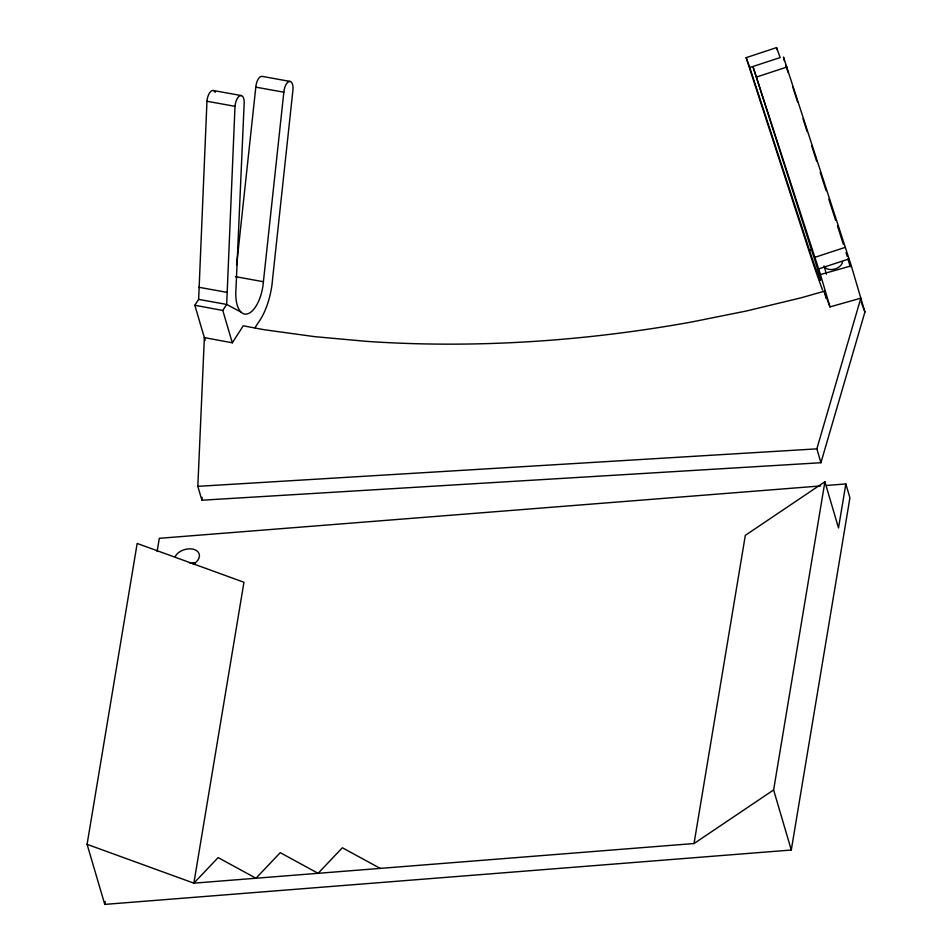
<?xml version="1.0" encoding="UTF-8"?>
<svg xmlns="http://www.w3.org/2000/svg" width="952" height="952" viewBox="0 0 952 952"><rect width="100%" height="100%" fill="white"/><g stroke="black" fill="none" stroke-linecap="round" stroke-linejoin="round"><path stroke-width="1.43" d="M215.283 92.368A9.603 4.379 -79.8 0 0 210.451 91.773A9.603 4.379 -79.8 0 0 206.965 101.257L198.635 299.368L194.839 305.271L205.168 340.388M254.957 327.785L258.028 323.025A48.005 21.884 -79.8 0 0 272.57 279.067L292.99 89.559A9.603 4.379 -79.8 0 0 289.134 81.491A9.603 4.379 -79.8 0 0 283.839 92.201L263.406 281.721A28.81 13.138 -79.8 0 1 247.532 313.851A28.81 13.138 -79.8 0 1 235.941 289.658L244.152 103.685A9.603 4.379 -79.8 0 0 240.297 95.616A9.603 4.379 -79.8 0 0 235.001 106.326L226.671 304.438L222.792 310.459L232.312 342.791L204.359 337.615L197.826 486.353L201.907 500.216L820.922 462.72L864.916 312.03L851.314 265.834L783.472 57.037L784.388 60.809M201.907 500.216L202.038 497.265M236.643 264.894L255.802 87.144A9.603 4.379 -79.8 0 1 262.264 76.398L290.289 81.467M87.084 844.341L137.171 543.449L243.95 582.267L193.863 883.158L87.084 844.341L104.768 904.4L791.291 850.017L849.922 497.801L845.84 483.937L826.562 485.46M157.116 551.517L159.317 538.32L820.636 485.937M104.768 904.4L105.255 901.473M380.217 868.391L342.363 847.756L318.099 873.317L280.245 852.671L255.981 878.244L218.127 857.597L193.863 883.158L694.032 843.531L745.333 535.345L824.908 481.76L838.51 527.967L845.84 483.937M791.291 850.017L773.619 789.958L824.908 481.76M820.922 462.72L816.84 448.856L860.834 298.178L829.977 306.901L824.134 291.288L800.858 297.869L746.237 311.03L691.354 322.05A967.113 637.031 -16.4 0 1 366.556 341.363L314.898 336.675L264.418 329.761L243.236 325.81L232.312 342.791M829.977 306.901L820.457 274.557L753.091 67.009L813.389 255.624A28.81 1.023 71.8 0 1 820.279 280.209A28.81 1.023 71.8 0 1 809.509 250.316L749.771 67.544L780.164 57.56L776.57 47.6L746.118 57.667L808.212 248.543A48.005 1.702 71.8 0 0 822.576 290.074M776.57 47.6L776.975 49.635M694.032 843.531L773.619 789.958M756.685 76.981L787.066 66.997M809.509 250.316L812.27 249.412M814.686 257.385L845.078 247.413M818.387 268.988L848.779 259.003M820.457 274.557L851.314 265.834M197.826 486.353L816.84 448.856M255.802 87.144L283.839 92.201M213.415 90.523L241.451 95.593M206.965 101.257L235.001 106.326M235.382 276.651L263.406 281.721M198.754 287.242L226.778 292.312M198.635 299.368L226.671 304.438L240.951 312.066M194.839 305.271L222.792 310.459M746.178 57.584L749.771 67.544M861.274 302.308L864.916 312.03M785.769 65.224L788.042 72.281M792.576 86.37L797.562 101.876M803 118.786L807.07 131.471M811.604 145.573L816.59 161.066M820.219 172.348L826.11 190.674M828.823 199.123L835.618 220.269M837.439 225.91L843.329 244.236M824.42 267.31L826.455 274.236M824.134 291.288L826.205 298.321L826.36 297.226M189.888 563.144A12.804 8.437 -16.4 0 1 195.267 562.763M175.156 556.646A12.804 8.437 -16.4 0 1 189.615 548.84A12.804 8.437 -16.4 0 1 199.385 556.444L198.682 558.764A12.804 8.437 -16.4 0 1 193.185 564.167M845.995 252.601A28.81 1.023 71.8 0 1 847.209 256.493M847.934 258.908A28.81 1.023 71.8 0 1 850.184 266.822M842.508 261.574A9.603 6.319 -16.4 0 1 834.13 269.214A9.603 6.319 -16.4 0 1 824.004 265.929"/></g></svg>
